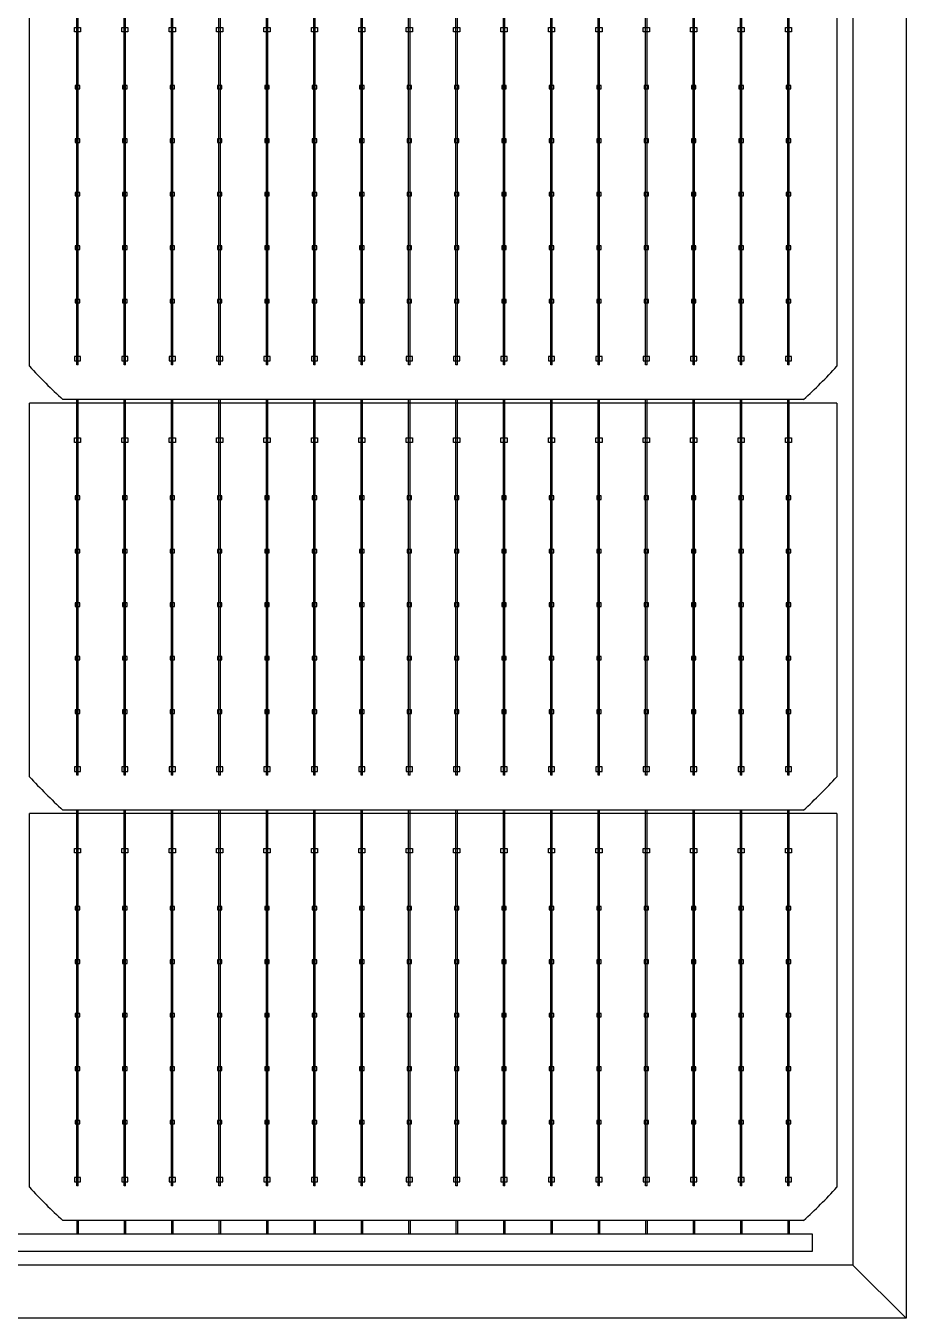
# Model space of a CAD drawing. Header units: millimetres. Extents: x 10297564 to 11610295, y -9287743 to -8409454.
# Drawn here: x 10403294 to 10406066, y -9107605 to -9103535 of the extents above; entities that cross this region are included whole.
import ezdxf

# ---------------------------------------------------------------- set-up
doc = ezdxf.new("R2010")
doc.units = ezdxf.units.MM
doc.header["$LTSCALE"] = 100

msp = doc.modelspace()

# ---------------------------------------------------------------- linework, layer by layer
for p, q in [((10403454.5, -9104602.3), (10403454.5, -9103419.4)), ((10403459, -9104602.3), (10403459, -9103419.4)), ((10403603.8, -9104602.3), (10403603.8, -9103419.4)), ((10403608.2, -9104602.3), (10403608.2, -9103419.4)), ((10403753, -9104602.3), (10403753, -9103419.4)), ((10403757.5, -9104602.3), (10403757.5, -9103419.4)), ((10403902.2, -9104602.3), (10403902.2, -9103419.4)), ((10403906.7, -9104602.3), (10403906.7, -9103419.4)), ((10404051.5, -9104602.3), (10404051.5, -9103419.4)), ((10404056, -9104602.3), (10404056, -9103419.4)), ((10404200.7, -9104602.3), (10404200.7, -9103419.4)), ((10404205.2, -9104602.3), (10404205.2, -9103419.4)), ((10404350, -9104602.3), (10404350, -9103419.4)), ((10404354.5, -9104602.3), (10404354.5, -9103419.4)), ((10404499.2, -9104602.3), (10404499.2, -9103419.4)), ((10404503.7, -9104602.3), (10404503.7, -9103419.4)), ((10404648.5, -9104602.3), (10404648.5, -9103419.4)), ((10404653, -9104602.3), (10404653, -9103419.4)), ((10404797.7, -9104602.3), (10404797.7, -9103419.4)), ((10404802.2, -9104602.3), (10404802.2, -9103419.4)), ((10404947, -9104602.3), (10404947, -9103419.4)), ((10404951.4, -9104602.3), (10404951.4, -9103419.4)), ((10405096.2, -9104602.3), (10405096.2, -9103419.4)), ((10405100.7, -9104602.3), (10405100.7, -9103419.4)), ((10405245.5, -9104602.3), (10405245.5, -9103419.4)), ((10405249.9, -9104602.3), (10405249.9, -9103419.4)), ((10405394.7, -9104602.3), (10405394.7, -9103419.4)), ((10405399.2, -9104602.3), (10405399.2, -9103419.4)), ((10405544, -9104602.3), (10405544, -9103419.4)), ((10405548.4, -9104602.3), (10405548.4, -9103419.4)), ((10405693.2, -9104602.3), (10405693.2, -9103419.4)), ((10405697.7, -9104602.3), (10405697.7, -9103419.4)), ((10405847.5, -9104723.3), (10403306.1, -9104723.3)), ((10403454.5, -9105894.9), (10403454.5, -9104712)), ((10403459, -9105894.9), (10403459, -9104712)), ((10403603.8, -9105894.9), (10403603.8, -9104712)), ((10403608.2, -9105894.9), (10403608.2, -9104712)), ((10403753, -9105894.9), (10403753, -9104712)), ((10403757.5, -9105894.9), (10403757.5, -9104712)), ((10403902.2, -9105894.9), (10403902.2, -9104712)), ((10403906.7, -9105894.9), (10403906.7, -9104712)), ((10404051.5, -9105894.9), (10404051.5, -9104712)), ((10404056, -9105894.9), (10404056, -9104712)), ((10404200.7, -9105894.9), (10404200.7, -9104712)), ((10404205.2, -9105894.9), (10404205.2, -9104712)), ((10404350, -9105894.9), (10404350, -9104712)), ((10404354.5, -9105894.9), (10404354.5, -9104712)), ((10404499.2, -9105894.9), (10404499.2, -9104712)), ((10404503.7, -9105894.9), (10404503.7, -9104712)), ((10404648.5, -9105894.9), (10404648.5, -9104712)), ((10404653, -9105894.9), (10404653, -9104712)), ((10404797.7, -9105894.9), (10404797.7, -9104712)), ((10404802.2, -9105894.9), (10404802.2, -9104712)), ((10404947, -9105894.9), (10404947, -9104712)), ((10404951.4, -9105894.9), (10404951.4, -9104712)), ((10405096.2, -9105894.9), (10405096.2, -9104712)), ((10405100.7, -9105894.9), (10405100.7, -9104712)), ((10405245.5, -9105894.9), (10405245.5, -9104712)), ((10405249.9, -9105894.9), (10405249.9, -9104712)), ((10405394.7, -9105894.9), (10405394.7, -9104712)), ((10405399.2, -9105894.9), (10405399.2, -9104712)), ((10405544, -9105894.9), (10405544, -9104712)), ((10405548.4, -9105894.9), (10405548.4, -9104712)), ((10405693.2, -9105894.9), (10405693.2, -9104712)), ((10405697.7, -9105894.9), (10405697.7, -9104712)), ((10405847.5, -9106015.9), (10403306.1, -9106015.9)), ((10403454.5, -9107187.6), (10403454.5, -9106004.7)), ((10403459, -9107187.6), (10403459, -9106004.7)), ((10403603.8, -9107187.6), (10403603.8, -9106004.7)), ((10403608.2, -9107187.6), (10403608.2, -9106004.7)), ((10403753, -9107187.6), (10403753, -9106004.7)), ((10403757.5, -9107187.6), (10403757.5, -9106004.7)), ((10403902.2, -9107187.6), (10403902.2, -9106004.7)), ((10403906.7, -9107187.6), (10403906.7, -9106004.7)), ((10404051.5, -9107187.6), (10404051.5, -9106004.7)), ((10404056, -9107187.6), (10404056, -9106004.7)), ((10404200.7, -9107187.6), (10404200.7, -9106004.7)), ((10404205.2, -9107187.6), (10404205.2, -9106004.7)), ((10404350, -9107187.6), (10404350, -9106004.7)), ((10404354.5, -9107187.6), (10404354.5, -9106004.7)), ((10404499.2, -9107187.6), (10404499.2, -9106004.7)), ((10404503.7, -9107187.6), (10404503.7, -9106004.7)), ((10404648.5, -9107187.6), (10404648.5, -9106004.7)), ((10404653, -9107187.6), (10404653, -9106004.7)), ((10404797.7, -9107187.6), (10404797.7, -9106004.7)), ((10404802.2, -9107187.6), (10404802.2, -9106004.7)), ((10404947, -9107187.6), (10404947, -9106004.7)), ((10404951.4, -9107187.6), (10404951.4, -9106004.7)), ((10405096.2, -9107187.6), (10405096.2, -9106004.7)), ((10405100.7, -9107187.6), (10405100.7, -9106004.7)), ((10405245.5, -9107187.6), (10405245.5, -9106004.7)), ((10405249.9, -9107187.6), (10405249.9, -9106004.7)), ((10405394.7, -9107187.6), (10405394.7, -9106004.7)), ((10405399.2, -9107187.6), (10405399.2, -9106004.7)), ((10405544, -9107187.6), (10405544, -9106004.7)), ((10405548.4, -9107187.6), (10405548.4, -9106004.7)), ((10405693.2, -9107187.6), (10405693.2, -9106004.7)), ((10405697.7, -9107187.6), (10405697.7, -9106004.7)), ((10403454.5, -9107297.4), (10403454.5, -9107339.3)), ((10403459, -9107297.4), (10403459, -9107339.3)), ((10403603.8, -9107297.4), (10403603.8, -9107339.3)), ((10403608.2, -9107297.4), (10403608.2, -9107339.3)), ((10403753, -9107297.4), (10403753, -9107339.3)), ((10403757.5, -9107297.4), (10403757.5, -9107339.3)), ((10403902.2, -9107297.4), (10403902.2, -9107339.3)), ((10403906.7, -9107297.4), (10403906.7, -9107339.3)), ((10404051.5, -9107297.4), (10404051.5, -9107339.3)), ((10404056, -9107297.4), (10404056, -9107339.3)), ((10404200.7, -9107297.4), (10404200.7, -9107339.3)), ((10404205.2, -9107297.4), (10404205.2, -9107339.3)), ((10404350, -9107297.4), (10404350, -9107339.3)), ((10404354.5, -9107297.4), (10404354.5, -9107339.3)), ((10404499.2, -9107297.4), (10404499.2, -9107339.3)), ((10404503.7, -9107297.4), (10404503.7, -9107339.3)), ((10404648.5, -9107297.4), (10404648.5, -9107339.3)), ((10404653, -9107297.4), (10404653, -9107339.3)), ((10404797.7, -9107297.4), (10404797.7, -9107339.3)), ((10404802.2, -9107297.4), (10404802.2, -9107339.3)), ((10404947, -9107297.4), (10404947, -9107339.3)), ((10404951.4, -9107297.4), (10404951.4, -9107339.3)), ((10405096.2, -9107297.4), (10405096.2, -9107339.3)), ((10405100.7, -9107297.4), (10405100.7, -9107339.3)), ((10405245.5, -9107297.4), (10405245.5, -9107339.3)), ((10405249.9, -9107297.4), (10405249.9, -9107339.3)), ((10405394.7, -9107297.4), (10405394.7, -9107339.3)), ((10405399.2, -9107297.4), (10405399.2, -9107339.3)), ((10405544, -9107297.4), (10405544, -9107339.3)), ((10405548.4, -9107297.4), (10405548.4, -9107339.3)), ((10405693.2, -9107297.4), (10405693.2, -9107339.3)), ((10405697.7, -9107297.4), (10405697.7, -9107339.3)), ((10405898.4, -9107437.3), (10406065.8, -9107604.7))]:
    msp.add_line(p, q)
for points in [[(10390262.3, -9073235.9), (10406065.8, -9073235.9), (10406065.8, -9107604.7), (10390262.3, -9107604.7)], [(10390429.7, -9073403.3), (10405898.4, -9073403.3), (10405898.4, -9107437.3), (10390429.7, -9107437.3)], [(10403447, -9103554.3), (10403447, -9103540.4), (10403466.5, -9103540.4), (10403466.5, -9103554.3)], [(10403596.2, -9103554.3), (10403596.2, -9103540.4), (10403615.8, -9103540.4), (10403615.8, -9103554.3)], [(10403745.5, -9103554.3), (10403745.5, -9103540.4), (10403765, -9103540.4), (10403765, -9103554.3)], [(10403894.7, -9103554.3), (10403894.7, -9103540.4), (10403914.2, -9103540.4), (10403914.2, -9103554.3)], [(10404044, -9103554.3), (10404044, -9103540.4), (10404063.5, -9103540.4), (10404063.5, -9103554.3)], [(10404193.2, -9103554.3), (10404193.2, -9103540.4), (10404212.7, -9103540.4), (10404212.7, -9103554.3)], [(10404342.5, -9103554.3), (10404342.5, -9103540.4), (10404362, -9103540.4), (10404362, -9103554.3)], [(10404491.7, -9103554.3), (10404491.7, -9103540.4), (10404511.2, -9103540.4), (10404511.2, -9103554.3)], [(10404641, -9103554.3), (10404641, -9103540.4), (10404660.5, -9103540.4), (10404660.5, -9103554.3)], [(10404790.2, -9103554.3), (10404790.2, -9103540.4), (10404809.7, -9103540.4), (10404809.7, -9103554.3)], [(10404939.5, -9103554.3), (10404939.5, -9103540.4), (10404959, -9103540.4), (10404959, -9103554.3)], [(10405088.7, -9103554.3), (10405088.7, -9103540.4), (10405108.2, -9103540.4), (10405108.2, -9103554.3)], [(10405237.9, -9103554.3), (10405237.9, -9103540.4), (10405257.5, -9103540.4), (10405257.5, -9103554.3)], [(10405387.2, -9103554.3), (10405387.2, -9103540.4), (10405406.7, -9103540.4), (10405406.7, -9103554.3)], [(10405536.4, -9103554.3), (10405536.4, -9103540.4), (10405556, -9103540.4), (10405556, -9103554.3)], [(10405685.7, -9103554.3), (10405685.7, -9103540.4), (10405705.2, -9103540.4), (10405705.2, -9103554.3)], [(10403463.7, -9103722.7), (10403449.8, -9103722.7), (10403449.8, -9103733.8), (10403463.7, -9103733.8)], [(10403613, -9103722.7), (10403599, -9103722.7), (10403599, -9103733.8), (10403613, -9103733.8)], [(10403762.2, -9103722.7), (10403748.3, -9103722.7), (10403748.3, -9103733.8), (10403762.2, -9103733.8)], [(10403911.5, -9103722.7), (10403897.5, -9103722.7), (10403897.5, -9103733.8), (10403911.5, -9103733.8)], [(10404060.7, -9103722.7), (10404046.8, -9103722.7), (10404046.8, -9103733.8), (10404060.7, -9103733.8)], [(10404210, -9103722.7), (10404196, -9103722.7), (10404196, -9103733.8), (10404210, -9103733.8)], [(10404359.2, -9103722.7), (10404345.2, -9103722.7), (10404345.2, -9103733.8), (10404359.2, -9103733.8)], [(10404508.4, -9103722.7), (10404494.5, -9103722.7), (10404494.5, -9103733.8), (10404508.4, -9103733.8)], [(10404657.7, -9103722.7), (10404643.7, -9103722.7), (10404643.7, -9103733.8), (10404657.7, -9103733.8)], [(10404806.9, -9103722.7), (10404793, -9103722.7), (10404793, -9103733.8), (10404806.9, -9103733.8)], [(10404956.2, -9103722.7), (10404942.2, -9103722.7), (10404942.2, -9103733.8), (10404956.2, -9103733.8)], [(10405105.4, -9103722.7), (10405091.5, -9103722.7), (10405091.5, -9103733.8), (10405105.4, -9103733.8)], [(10405254.7, -9103722.7), (10405240.7, -9103722.7), (10405240.7, -9103733.8), (10405254.7, -9103733.8)], [(10405403.9, -9103722.7), (10405390, -9103722.7), (10405390, -9103733.8), (10405403.9, -9103733.8)], [(10405553.2, -9103722.7), (10405539.2, -9103722.7), (10405539.2, -9103733.8), (10405553.2, -9103733.8)], [(10405702.4, -9103722.7), (10405688.5, -9103722.7), (10405688.5, -9103733.8), (10405702.4, -9103733.8)], [(10403463.7, -9103891.2), (10403449.8, -9103891.2), (10403449.8, -9103902.3), (10403463.7, -9103902.3)], [(10403613, -9103891.2), (10403599, -9103891.2), (10403599, -9103902.3), (10403613, -9103902.3)], [(10403762.2, -9103891.2), (10403748.3, -9103891.2), (10403748.3, -9103902.3), (10403762.2, -9103902.3)], [(10403911.5, -9103891.2), (10403897.5, -9103891.2), (10403897.5, -9103902.3), (10403911.5, -9103902.3)], [(10404060.7, -9103891.2), (10404046.8, -9103891.2), (10404046.8, -9103902.3), (10404060.7, -9103902.3)], [(10404210, -9103891.2), (10404196, -9103891.2), (10404196, -9103902.3), (10404210, -9103902.3)], [(10404359.2, -9103891.2), (10404345.2, -9103891.2), (10404345.2, -9103902.3), (10404359.2, -9103902.3)], [(10404508.4, -9103891.2), (10404494.5, -9103891.2), (10404494.5, -9103902.3), (10404508.4, -9103902.3)], [(10404657.7, -9103891.2), (10404643.7, -9103891.2), (10404643.7, -9103902.3), (10404657.7, -9103902.3)], [(10404806.9, -9103891.2), (10404793, -9103891.2), (10404793, -9103902.3), (10404806.9, -9103902.3)], [(10404956.2, -9103891.2), (10404942.2, -9103891.2), (10404942.2, -9103902.3), (10404956.2, -9103902.3)], [(10405105.4, -9103891.2), (10405091.5, -9103891.2), (10405091.5, -9103902.3), (10405105.4, -9103902.3)], [(10405254.7, -9103891.2), (10405240.7, -9103891.2), (10405240.7, -9103902.3), (10405254.7, -9103902.3)], [(10405403.9, -9103891.2), (10405390, -9103891.2), (10405390, -9103902.3), (10405403.9, -9103902.3)], [(10405553.2, -9103891.2), (10405539.2, -9103891.2), (10405539.2, -9103902.3), (10405553.2, -9103902.3)], [(10405702.4, -9103891.2), (10405688.5, -9103891.2), (10405688.5, -9103902.3), (10405702.4, -9103902.3)], [(10403463.7, -9104059.7), (10403449.8, -9104059.7), (10403449.8, -9104070.8), (10403463.7, -9104070.8)], [(10403613, -9104059.7), (10403599, -9104059.7), (10403599, -9104070.8), (10403613, -9104070.8)], [(10403762.2, -9104059.7), (10403748.3, -9104059.7), (10403748.3, -9104070.8), (10403762.2, -9104070.8)], [(10403911.5, -9104059.7), (10403897.5, -9104059.7), (10403897.5, -9104070.8), (10403911.5, -9104070.8)], [(10404060.7, -9104059.7), (10404046.8, -9104059.7), (10404046.8, -9104070.8), (10404060.7, -9104070.8)], [(10404210, -9104059.7), (10404196, -9104059.7), (10404196, -9104070.8), (10404210, -9104070.8)], [(10404359.2, -9104059.7), (10404345.2, -9104059.7), (10404345.2, -9104070.8), (10404359.2, -9104070.8)], [(10404508.4, -9104059.7), (10404494.5, -9104059.7), (10404494.5, -9104070.8), (10404508.4, -9104070.8)], [(10404657.7, -9104059.7), (10404643.7, -9104059.7), (10404643.7, -9104070.8), (10404657.7, -9104070.8)], [(10404806.9, -9104059.7), (10404793, -9104059.7), (10404793, -9104070.8), (10404806.9, -9104070.8)], [(10404956.2, -9104059.7), (10404942.2, -9104059.7), (10404942.2, -9104070.8), (10404956.2, -9104070.8)], [(10405105.4, -9104059.7), (10405091.5, -9104059.7), (10405091.5, -9104070.8), (10405105.4, -9104070.8)], [(10405254.7, -9104059.7), (10405240.7, -9104059.7), (10405240.7, -9104070.8), (10405254.7, -9104070.8)], [(10405403.9, -9104059.7), (10405390, -9104059.7), (10405390, -9104070.8), (10405403.9, -9104070.8)], [(10405553.2, -9104059.7), (10405539.2, -9104059.7), (10405539.2, -9104070.8), (10405553.2, -9104070.8)], [(10405702.4, -9104059.7), (10405688.5, -9104059.7), (10405688.5, -9104070.8), (10405702.4, -9104070.8)], [(10403463.7, -9104228.2), (10403449.8, -9104228.2), (10403449.8, -9104239.3), (10403463.7, -9104239.3)], [(10403613, -9104228.2), (10403599, -9104228.2), (10403599, -9104239.3), (10403613, -9104239.3)], [(10403762.2, -9104228.2), (10403748.3, -9104228.2), (10403748.3, -9104239.3), (10403762.2, -9104239.3)], [(10403911.5, -9104228.2), (10403897.5, -9104228.2), (10403897.5, -9104239.3), (10403911.5, -9104239.3)], [(10404060.7, -9104228.2), (10404046.8, -9104228.2), (10404046.8, -9104239.3), (10404060.7, -9104239.3)], [(10404210, -9104228.2), (10404196, -9104228.2), (10404196, -9104239.3), (10404210, -9104239.3)], [(10404359.2, -9104228.2), (10404345.2, -9104228.2), (10404345.2, -9104239.3), (10404359.2, -9104239.3)], [(10404508.4, -9104228.2), (10404494.5, -9104228.2), (10404494.5, -9104239.3), (10404508.4, -9104239.3)], [(10404657.7, -9104228.2), (10404643.7, -9104228.2), (10404643.7, -9104239.3), (10404657.7, -9104239.3)], [(10404806.9, -9104228.2), (10404793, -9104228.2), (10404793, -9104239.3), (10404806.9, -9104239.3)], [(10404956.2, -9104228.2), (10404942.2, -9104228.2), (10404942.2, -9104239.3), (10404956.2, -9104239.3)], [(10405105.4, -9104228.2), (10405091.5, -9104228.2), (10405091.5, -9104239.3), (10405105.4, -9104239.3)], [(10405254.7, -9104228.2), (10405240.7, -9104228.2), (10405240.7, -9104239.3), (10405254.7, -9104239.3)], [(10405403.9, -9104228.2), (10405390, -9104228.2), (10405390, -9104239.3), (10405403.9, -9104239.3)], [(10405553.2, -9104228.2), (10405539.2, -9104228.2), (10405539.2, -9104239.3), (10405553.2, -9104239.3)], [(10405702.4, -9104228.2), (10405688.5, -9104228.2), (10405688.5, -9104239.3), (10405702.4, -9104239.3)], [(10403463.7, -9104396.7), (10403449.8, -9104396.7), (10403449.8, -9104407.8), (10403463.7, -9104407.8)], [(10403613, -9104396.7), (10403599, -9104396.7), (10403599, -9104407.8), (10403613, -9104407.8)], [(10403762.2, -9104396.7), (10403748.3, -9104396.7), (10403748.3, -9104407.8), (10403762.2, -9104407.8)], [(10403911.5, -9104396.7), (10403897.5, -9104396.7), (10403897.5, -9104407.8), (10403911.5, -9104407.8)], [(10404060.7, -9104396.7), (10404046.8, -9104396.7), (10404046.8, -9104407.8), (10404060.7, -9104407.8)], [(10404210, -9104396.7), (10404196, -9104396.7), (10404196, -9104407.8), (10404210, -9104407.8)], [(10404359.2, -9104396.7), (10404345.2, -9104396.7), (10404345.2, -9104407.8), (10404359.2, -9104407.8)], [(10404508.4, -9104396.7), (10404494.5, -9104396.7), (10404494.5, -9104407.8), (10404508.4, -9104407.8)], [(10404657.7, -9104396.7), (10404643.7, -9104396.7), (10404643.7, -9104407.8), (10404657.7, -9104407.8)], [(10404806.9, -9104396.7), (10404793, -9104396.7), (10404793, -9104407.8), (10404806.9, -9104407.8)], [(10404956.2, -9104396.7), (10404942.2, -9104396.7), (10404942.2, -9104407.8), (10404956.2, -9104407.8)], [(10405105.4, -9104396.7), (10405091.5, -9104396.7), (10405091.5, -9104407.8), (10405105.4, -9104407.8)], [(10405254.7, -9104396.7), (10405240.7, -9104396.7), (10405240.7, -9104407.8), (10405254.7, -9104407.8)], [(10405403.9, -9104396.7), (10405390, -9104396.7), (10405390, -9104407.8), (10405403.9, -9104407.8)], [(10405553.2, -9104396.7), (10405539.2, -9104396.7), (10405539.2, -9104407.8), (10405553.2, -9104407.8)], [(10405702.4, -9104396.7), (10405688.5, -9104396.7), (10405688.5, -9104407.8), (10405702.4, -9104407.8)], [(10403447, -9104576.2), (10403447, -9104590.1), (10403466.5, -9104590.1), (10403466.5, -9104576.2)], [(10403596.2, -9104576.2), (10403596.2, -9104590.1), (10403615.8, -9104590.1), (10403615.8, -9104576.2)], [(10403745.5, -9104576.2), (10403745.5, -9104590.1), (10403765, -9104590.1), (10403765, -9104576.2)], [(10403894.7, -9104576.2), (10403894.7, -9104590.1), (10403914.2, -9104590.1), (10403914.2, -9104576.2)], [(10404044, -9104576.2), (10404044, -9104590.1), (10404063.5, -9104590.1), (10404063.5, -9104576.2)], [(10404193.2, -9104576.2), (10404193.2, -9104590.1), (10404212.7, -9104590.1), (10404212.7, -9104576.2)], [(10404342.5, -9104576.2), (10404342.5, -9104590.1), (10404362, -9104590.1), (10404362, -9104576.2)], [(10404491.7, -9104576.2), (10404491.7, -9104590.1), (10404511.2, -9104590.1), (10404511.2, -9104576.2)], [(10404641, -9104576.2), (10404641, -9104590.1), (10404660.5, -9104590.1), (10404660.5, -9104576.2)], [(10404790.2, -9104576.2), (10404790.2, -9104590.1), (10404809.7, -9104590.1), (10404809.7, -9104576.2)], [(10404939.5, -9104576.2), (10404939.5, -9104590.1), (10404959, -9104590.1), (10404959, -9104576.2)], [(10405088.7, -9104576.2), (10405088.7, -9104590.1), (10405108.2, -9104590.1), (10405108.2, -9104576.2)], [(10405237.9, -9104576.2), (10405237.9, -9104590.1), (10405257.5, -9104590.1), (10405257.5, -9104576.2)], [(10405387.2, -9104576.2), (10405387.2, -9104590.1), (10405406.7, -9104590.1), (10405406.7, -9104576.2)], [(10405536.4, -9104576.2), (10405536.4, -9104590.1), (10405556, -9104590.1), (10405556, -9104576.2)], [(10405685.7, -9104576.2), (10405685.7, -9104590.1), (10405705.2, -9104590.1), (10405705.2, -9104576.2)], [(10403447, -9104847), (10403447, -9104833), (10403466.5, -9104833), (10403466.5, -9104847)], [(10403596.2, -9104847), (10403596.2, -9104833), (10403615.8, -9104833), (10403615.8, -9104847)], [(10403745.5, -9104847), (10403745.5, -9104833), (10403765, -9104833), (10403765, -9104847)], [(10403894.7, -9104847), (10403894.7, -9104833), (10403914.2, -9104833), (10403914.2, -9104847)], [(10404044, -9104847), (10404044, -9104833), (10404063.5, -9104833), (10404063.5, -9104847)], [(10404193.2, -9104847), (10404193.2, -9104833), (10404212.7, -9104833), (10404212.7, -9104847)], [(10404342.5, -9104847), (10404342.5, -9104833), (10404362, -9104833), (10404362, -9104847)], [(10404491.7, -9104847), (10404491.7, -9104833), (10404511.2, -9104833), (10404511.2, -9104847)], [(10404641, -9104847), (10404641, -9104833), (10404660.5, -9104833), (10404660.5, -9104847)], [(10404790.2, -9104847), (10404790.2, -9104833), (10404809.7, -9104833), (10404809.7, -9104847)], [(10404939.5, -9104847), (10404939.5, -9104833), (10404959, -9104833), (10404959, -9104847)], [(10405088.7, -9104847), (10405088.7, -9104833), (10405108.2, -9104833), (10405108.2, -9104847)], [(10405237.9, -9104847), (10405237.9, -9104833), (10405257.5, -9104833), (10405257.5, -9104847)], [(10405387.2, -9104847), (10405387.2, -9104833), (10405406.7, -9104833), (10405406.7, -9104847)], [(10405536.4, -9104847), (10405536.4, -9104833), (10405556, -9104833), (10405556, -9104847)], [(10405685.7, -9104847), (10405685.7, -9104833), (10405705.2, -9104833), (10405705.2, -9104847)], [(10403463.7, -9105015.4), (10403449.8, -9105015.4), (10403449.8, -9105026.5), (10403463.7, -9105026.5)], [(10403613, -9105015.4), (10403599, -9105015.4), (10403599, -9105026.5), (10403613, -9105026.5)], [(10403762.2, -9105015.4), (10403748.3, -9105015.4), (10403748.3, -9105026.5), (10403762.2, -9105026.5)], [(10403911.5, -9105015.4), (10403897.5, -9105015.4), (10403897.5, -9105026.5), (10403911.5, -9105026.5)], [(10404060.7, -9105015.4), (10404046.8, -9105015.4), (10404046.8, -9105026.5), (10404060.7, -9105026.5)], [(10404210, -9105015.4), (10404196, -9105015.4), (10404196, -9105026.5), (10404210, -9105026.5)], [(10404359.2, -9105015.4), (10404345.2, -9105015.4), (10404345.2, -9105026.5), (10404359.2, -9105026.5)], [(10404508.4, -9105015.4), (10404494.5, -9105015.4), (10404494.5, -9105026.5), (10404508.4, -9105026.5)], [(10404657.7, -9105015.4), (10404643.7, -9105015.4), (10404643.7, -9105026.5), (10404657.7, -9105026.5)], [(10404806.9, -9105015.4), (10404793, -9105015.4), (10404793, -9105026.5), (10404806.9, -9105026.5)], [(10404956.2, -9105015.4), (10404942.2, -9105015.4), (10404942.2, -9105026.5), (10404956.2, -9105026.5)], [(10405105.4, -9105015.4), (10405091.5, -9105015.4), (10405091.5, -9105026.5), (10405105.4, -9105026.5)], [(10405254.7, -9105015.4), (10405240.7, -9105015.4), (10405240.7, -9105026.5), (10405254.7, -9105026.5)], [(10405403.9, -9105015.4), (10405390, -9105015.4), (10405390, -9105026.5), (10405403.9, -9105026.5)], [(10405553.2, -9105015.4), (10405539.2, -9105015.4), (10405539.2, -9105026.5), (10405553.2, -9105026.5)], [(10405702.4, -9105015.4), (10405688.5, -9105015.4), (10405688.5, -9105026.5), (10405702.4, -9105026.5)], [(10403463.7, -9105183.9), (10403449.8, -9105183.9), (10403449.8, -9105195), (10403463.7, -9105195)], [(10403613, -9105183.9), (10403599, -9105183.9), (10403599, -9105195), (10403613, -9105195)], [(10403762.2, -9105183.9), (10403748.3, -9105183.9), (10403748.3, -9105195), (10403762.2, -9105195)], [(10403911.5, -9105183.9), (10403897.5, -9105183.9), (10403897.5, -9105195), (10403911.5, -9105195)], [(10404060.7, -9105183.9), (10404046.8, -9105183.9), (10404046.8, -9105195), (10404060.7, -9105195)], [(10404210, -9105183.9), (10404196, -9105183.9), (10404196, -9105195), (10404210, -9105195)], [(10404359.2, -9105183.9), (10404345.2, -9105183.9), (10404345.2, -9105195), (10404359.2, -9105195)], [(10404508.4, -9105183.9), (10404494.5, -9105183.9), (10404494.5, -9105195), (10404508.4, -9105195)], [(10404657.7, -9105183.9), (10404643.7, -9105183.9), (10404643.7, -9105195), (10404657.7, -9105195)], [(10404806.9, -9105183.9), (10404793, -9105183.9), (10404793, -9105195), (10404806.9, -9105195)], [(10404956.2, -9105183.9), (10404942.2, -9105183.9), (10404942.2, -9105195), (10404956.2, -9105195)], [(10405105.4, -9105183.9), (10405091.5, -9105183.9), (10405091.5, -9105195), (10405105.4, -9105195)], [(10405254.7, -9105183.9), (10405240.7, -9105183.9), (10405240.7, -9105195), (10405254.7, -9105195)], [(10405403.9, -9105183.9), (10405390, -9105183.9), (10405390, -9105195), (10405403.9, -9105195)], [(10405553.2, -9105183.9), (10405539.2, -9105183.9), (10405539.2, -9105195), (10405553.2, -9105195)], [(10405702.4, -9105183.9), (10405688.5, -9105183.9), (10405688.5, -9105195), (10405702.4, -9105195)], [(10403463.7, -9105352.3), (10403449.8, -9105352.3), (10403449.8, -9105363.5), (10403463.7, -9105363.5)], [(10403613, -9105352.3), (10403599, -9105352.3), (10403599, -9105363.5), (10403613, -9105363.5)], [(10403762.2, -9105352.3), (10403748.3, -9105352.3), (10403748.3, -9105363.5), (10403762.2, -9105363.5)], [(10403911.5, -9105352.3), (10403897.5, -9105352.3), (10403897.5, -9105363.5), (10403911.5, -9105363.5)], [(10404060.7, -9105352.3), (10404046.8, -9105352.3), (10404046.8, -9105363.5), (10404060.7, -9105363.5)], [(10404210, -9105352.3), (10404196, -9105352.3), (10404196, -9105363.5), (10404210, -9105363.5)], [(10404359.2, -9105352.3), (10404345.2, -9105352.3), (10404345.2, -9105363.5), (10404359.2, -9105363.5)], [(10404508.4, -9105352.3), (10404494.5, -9105352.3), (10404494.5, -9105363.5), (10404508.4, -9105363.5)], [(10404657.7, -9105352.3), (10404643.7, -9105352.3), (10404643.7, -9105363.5), (10404657.7, -9105363.5)], [(10404806.9, -9105352.3), (10404793, -9105352.3), (10404793, -9105363.5), (10404806.9, -9105363.5)], [(10404956.2, -9105352.3), (10404942.2, -9105352.3), (10404942.2, -9105363.5), (10404956.2, -9105363.5)], [(10405105.4, -9105352.3), (10405091.5, -9105352.3), (10405091.5, -9105363.5), (10405105.4, -9105363.5)], [(10405254.7, -9105352.3), (10405240.7, -9105352.3), (10405240.7, -9105363.5), (10405254.7, -9105363.5)], [(10405403.9, -9105352.3), (10405390, -9105352.3), (10405390, -9105363.5), (10405403.9, -9105363.5)], [(10405553.2, -9105352.3), (10405539.2, -9105352.3), (10405539.2, -9105363.5), (10405553.2, -9105363.5)], [(10405702.4, -9105352.3), (10405688.5, -9105352.3), (10405688.5, -9105363.5), (10405702.4, -9105363.5)], [(10403463.7, -9105520.8), (10403449.8, -9105520.8), (10403449.8, -9105532), (10403463.7, -9105532)], [(10403613, -9105520.8), (10403599, -9105520.8), (10403599, -9105532), (10403613, -9105532)], [(10403762.2, -9105520.8), (10403748.3, -9105520.8), (10403748.3, -9105532), (10403762.2, -9105532)], [(10403911.5, -9105520.8), (10403897.5, -9105520.8), (10403897.5, -9105532), (10403911.5, -9105532)], [(10404060.7, -9105520.8), (10404046.8, -9105520.8), (10404046.8, -9105532), (10404060.7, -9105532)], [(10404210, -9105520.8), (10404196, -9105520.8), (10404196, -9105532), (10404210, -9105532)], [(10404359.2, -9105520.8), (10404345.2, -9105520.8), (10404345.2, -9105532), (10404359.2, -9105532)], [(10404508.4, -9105520.8), (10404494.5, -9105520.8), (10404494.5, -9105532), (10404508.4, -9105532)], [(10404657.7, -9105520.8), (10404643.7, -9105520.8), (10404643.7, -9105532), (10404657.7, -9105532)], [(10404806.9, -9105520.8), (10404793, -9105520.8), (10404793, -9105532), (10404806.9, -9105532)], [(10404956.2, -9105520.8), (10404942.2, -9105520.8), (10404942.2, -9105532), (10404956.2, -9105532)], [(10405105.4, -9105520.8), (10405091.5, -9105520.8), (10405091.5, -9105532), (10405105.4, -9105532)], [(10405254.7, -9105520.8), (10405240.7, -9105520.8), (10405240.7, -9105532), (10405254.7, -9105532)], [(10405403.9, -9105520.8), (10405390, -9105520.8), (10405390, -9105532), (10405403.9, -9105532)], [(10405553.2, -9105520.8), (10405539.2, -9105520.8), (10405539.2, -9105532), (10405553.2, -9105532)], [(10405702.4, -9105520.8), (10405688.5, -9105520.8), (10405688.5, -9105532), (10405702.4, -9105532)], [(10403463.7, -9105689.3), (10403449.8, -9105689.3), (10403449.8, -9105700.5), (10403463.7, -9105700.5)], [(10403613, -9105689.3), (10403599, -9105689.3), (10403599, -9105700.5), (10403613, -9105700.5)], [(10403762.2, -9105689.3), (10403748.3, -9105689.3), (10403748.3, -9105700.5), (10403762.2, -9105700.5)], [(10403911.5, -9105689.3), (10403897.5, -9105689.3), (10403897.5, -9105700.5), (10403911.5, -9105700.5)], [(10404060.7, -9105689.3), (10404046.8, -9105689.3), (10404046.8, -9105700.5), (10404060.7, -9105700.5)], [(10404210, -9105689.3), (10404196, -9105689.3), (10404196, -9105700.5), (10404210, -9105700.5)], [(10404359.2, -9105689.3), (10404345.2, -9105689.3), (10404345.2, -9105700.5), (10404359.2, -9105700.5)], [(10404508.4, -9105689.3), (10404494.5, -9105689.3), (10404494.5, -9105700.5), (10404508.4, -9105700.5)], [(10404657.7, -9105689.3), (10404643.7, -9105689.3), (10404643.7, -9105700.5), (10404657.7, -9105700.5)], [(10404806.9, -9105689.3), (10404793, -9105689.3), (10404793, -9105700.5), (10404806.9, -9105700.5)], [(10404956.2, -9105689.3), (10404942.2, -9105689.3), (10404942.2, -9105700.5), (10404956.2, -9105700.5)], [(10405105.4, -9105689.3), (10405091.5, -9105689.3), (10405091.5, -9105700.5), (10405105.4, -9105700.5)], [(10405254.7, -9105689.3), (10405240.7, -9105689.3), (10405240.7, -9105700.5), (10405254.7, -9105700.5)], [(10405403.9, -9105689.3), (10405390, -9105689.3), (10405390, -9105700.5), (10405403.9, -9105700.5)], [(10405553.2, -9105689.3), (10405539.2, -9105689.3), (10405539.2, -9105700.5), (10405553.2, -9105700.5)], [(10405702.4, -9105689.3), (10405688.5, -9105689.3), (10405688.5, -9105700.5), (10405702.4, -9105700.5)], [(10403447, -9105868.9), (10403447, -9105882.8), (10403466.5, -9105882.8), (10403466.5, -9105868.9)], [(10403596.2, -9105868.9), (10403596.2, -9105882.8), (10403615.8, -9105882.8), (10403615.8, -9105868.9)], [(10403745.5, -9105868.9), (10403745.5, -9105882.8), (10403765, -9105882.8), (10403765, -9105868.9)], [(10403894.7, -9105868.9), (10403894.7, -9105882.8), (10403914.2, -9105882.8), (10403914.2, -9105868.9)], [(10404044, -9105868.9), (10404044, -9105882.8), (10404063.5, -9105882.8), (10404063.5, -9105868.9)], [(10404193.2, -9105868.9), (10404193.2, -9105882.8), (10404212.7, -9105882.8), (10404212.7, -9105868.9)], [(10404342.5, -9105868.9), (10404342.5, -9105882.8), (10404362, -9105882.8), (10404362, -9105868.9)], [(10404491.7, -9105868.9), (10404491.7, -9105882.8), (10404511.2, -9105882.8), (10404511.2, -9105868.9)], [(10404641, -9105868.9), (10404641, -9105882.8), (10404660.5, -9105882.8), (10404660.5, -9105868.9)], [(10404790.2, -9105868.9), (10404790.2, -9105882.8), (10404809.7, -9105882.8), (10404809.7, -9105868.9)], [(10404939.5, -9105868.9), (10404939.5, -9105882.8), (10404959, -9105882.8), (10404959, -9105868.9)], [(10405088.7, -9105868.9), (10405088.7, -9105882.8), (10405108.2, -9105882.8), (10405108.2, -9105868.9)], [(10405237.9, -9105868.9), (10405237.9, -9105882.8), (10405257.5, -9105882.8), (10405257.5, -9105868.9)], [(10405387.2, -9105868.9), (10405387.2, -9105882.8), (10405406.7, -9105882.8), (10405406.7, -9105868.9)], [(10405536.4, -9105868.9), (10405536.4, -9105882.8), (10405556, -9105882.8), (10405556, -9105868.9)], [(10405685.7, -9105868.9), (10405685.7, -9105882.8), (10405705.2, -9105882.8), (10405705.2, -9105868.9)], [(10403447, -9106139.7), (10403447, -9106125.7), (10403466.5, -9106125.7), (10403466.5, -9106139.7)], [(10403596.2, -9106139.7), (10403596.2, -9106125.7), (10403615.8, -9106125.7), (10403615.8, -9106139.7)], [(10403745.5, -9106139.7), (10403745.5, -9106125.7), (10403765, -9106125.7), (10403765, -9106139.7)], [(10403894.7, -9106139.7), (10403894.7, -9106125.7), (10403914.2, -9106125.7), (10403914.2, -9106139.7)], [(10404044, -9106139.7), (10404044, -9106125.7), (10404063.5, -9106125.7), (10404063.5, -9106139.7)], [(10404193.2, -9106139.7), (10404193.2, -9106125.7), (10404212.7, -9106125.7), (10404212.7, -9106139.7)], [(10404342.5, -9106139.7), (10404342.5, -9106125.7), (10404362, -9106125.7), (10404362, -9106139.7)], [(10404491.7, -9106139.7), (10404491.7, -9106125.7), (10404511.2, -9106125.7), (10404511.2, -9106139.7)], [(10404641, -9106139.7), (10404641, -9106125.7), (10404660.5, -9106125.7), (10404660.5, -9106139.7)], [(10404790.2, -9106139.7), (10404790.2, -9106125.7), (10404809.7, -9106125.7), (10404809.7, -9106139.7)], [(10404939.5, -9106139.7), (10404939.5, -9106125.7), (10404959, -9106125.7), (10404959, -9106139.7)], [(10405088.7, -9106139.7), (10405088.7, -9106125.7), (10405108.2, -9106125.7), (10405108.2, -9106139.7)], [(10405237.9, -9106139.7), (10405237.9, -9106125.7), (10405257.5, -9106125.7), (10405257.5, -9106139.7)], [(10405387.2, -9106139.7), (10405387.2, -9106125.7), (10405406.7, -9106125.7), (10405406.7, -9106139.7)], [(10405536.4, -9106139.7), (10405536.4, -9106125.7), (10405556, -9106125.7), (10405556, -9106139.7)], [(10405685.7, -9106139.7), (10405685.7, -9106125.7), (10405705.2, -9106125.7), (10405705.2, -9106139.7)], [(10403463.7, -9106308), (10403449.8, -9106308), (10403449.8, -9106319.2), (10403463.7, -9106319.2)], [(10403613, -9106308), (10403599, -9106308), (10403599, -9106319.2), (10403613, -9106319.2)], [(10403762.2, -9106308), (10403748.3, -9106308), (10403748.3, -9106319.2), (10403762.2, -9106319.2)], [(10403911.5, -9106308), (10403897.5, -9106308), (10403897.5, -9106319.2), (10403911.5, -9106319.2)], [(10404060.7, -9106308), (10404046.8, -9106308), (10404046.8, -9106319.2), (10404060.7, -9106319.2)], [(10404210, -9106308), (10404196, -9106308), (10404196, -9106319.2), (10404210, -9106319.2)], [(10404359.2, -9106308), (10404345.2, -9106308), (10404345.2, -9106319.2), (10404359.2, -9106319.2)], [(10404508.4, -9106308), (10404494.5, -9106308), (10404494.5, -9106319.2), (10404508.4, -9106319.2)], [(10404657.7, -9106308), (10404643.7, -9106308), (10404643.7, -9106319.2), (10404657.7, -9106319.2)], [(10404806.9, -9106308), (10404793, -9106308), (10404793, -9106319.2), (10404806.9, -9106319.2)], [(10404956.2, -9106308), (10404942.2, -9106308), (10404942.2, -9106319.2), (10404956.2, -9106319.2)], [(10405105.4, -9106308), (10405091.5, -9106308), (10405091.5, -9106319.2), (10405105.4, -9106319.2)], [(10405254.7, -9106308), (10405240.7, -9106308), (10405240.7, -9106319.2), (10405254.7, -9106319.2)], [(10405403.9, -9106308), (10405390, -9106308), (10405390, -9106319.2), (10405403.9, -9106319.2)], [(10405553.2, -9106308), (10405539.2, -9106308), (10405539.2, -9106319.2), (10405553.2, -9106319.2)], [(10405702.4, -9106308), (10405688.5, -9106308), (10405688.5, -9106319.2), (10405702.4, -9106319.2)], [(10403463.7, -9106476.5), (10403449.8, -9106476.5), (10403449.8, -9106487.7), (10403463.7, -9106487.7)], [(10403613, -9106476.5), (10403599, -9106476.5), (10403599, -9106487.7), (10403613, -9106487.7)], [(10403762.2, -9106476.5), (10403748.3, -9106476.5), (10403748.3, -9106487.7), (10403762.2, -9106487.7)], [(10403911.5, -9106476.5), (10403897.5, -9106476.5), (10403897.5, -9106487.7), (10403911.5, -9106487.7)], [(10404060.7, -9106476.5), (10404046.8, -9106476.5), (10404046.8, -9106487.7), (10404060.7, -9106487.7)], [(10404210, -9106476.5), (10404196, -9106476.5), (10404196, -9106487.7), (10404210, -9106487.7)], [(10404359.2, -9106476.5), (10404345.2, -9106476.5), (10404345.2, -9106487.7), (10404359.2, -9106487.7)], [(10404508.4, -9106476.5), (10404494.5, -9106476.5), (10404494.5, -9106487.7), (10404508.4, -9106487.7)], [(10404657.7, -9106476.5), (10404643.7, -9106476.5), (10404643.7, -9106487.7), (10404657.7, -9106487.7)], [(10404806.9, -9106476.5), (10404793, -9106476.5), (10404793, -9106487.7), (10404806.9, -9106487.7)], [(10404956.2, -9106476.5), (10404942.2, -9106476.5), (10404942.2, -9106487.7), (10404956.2, -9106487.7)], [(10405105.4, -9106476.5), (10405091.5, -9106476.5), (10405091.5, -9106487.7), (10405105.4, -9106487.7)], [(10405254.7, -9106476.5), (10405240.7, -9106476.5), (10405240.7, -9106487.7), (10405254.7, -9106487.7)], [(10405403.9, -9106476.5), (10405390, -9106476.5), (10405390, -9106487.7), (10405403.9, -9106487.7)], [(10405553.2, -9106476.5), (10405539.2, -9106476.5), (10405539.2, -9106487.7), (10405553.2, -9106487.7)], [(10405702.4, -9106476.5), (10405688.5, -9106476.5), (10405688.5, -9106487.7), (10405702.4, -9106487.7)], [(10403463.7, -9106645), (10403449.8, -9106645), (10403449.8, -9106656.2), (10403463.7, -9106656.2)], [(10403613, -9106645), (10403599, -9106645), (10403599, -9106656.2), (10403613, -9106656.2)], [(10403762.2, -9106645), (10403748.3, -9106645), (10403748.3, -9106656.2), (10403762.2, -9106656.2)], [(10403911.5, -9106645), (10403897.5, -9106645), (10403897.5, -9106656.2), (10403911.5, -9106656.2)], [(10404060.7, -9106645), (10404046.8, -9106645), (10404046.8, -9106656.2), (10404060.7, -9106656.2)], [(10404210, -9106645), (10404196, -9106645), (10404196, -9106656.2), (10404210, -9106656.2)], [(10404359.2, -9106645), (10404345.2, -9106645), (10404345.2, -9106656.2), (10404359.2, -9106656.2)], [(10404508.4, -9106645), (10404494.5, -9106645), (10404494.5, -9106656.2), (10404508.4, -9106656.2)], [(10404657.7, -9106645), (10404643.7, -9106645), (10404643.7, -9106656.2), (10404657.7, -9106656.2)], [(10404806.9, -9106645), (10404793, -9106645), (10404793, -9106656.2), (10404806.9, -9106656.2)], [(10404956.2, -9106645), (10404942.2, -9106645), (10404942.2, -9106656.2), (10404956.2, -9106656.2)], [(10405105.4, -9106645), (10405091.5, -9106645), (10405091.5, -9106656.2), (10405105.4, -9106656.2)], [(10405254.7, -9106645), (10405240.7, -9106645), (10405240.7, -9106656.2), (10405254.7, -9106656.2)], [(10405403.9, -9106645), (10405390, -9106645), (10405390, -9106656.2), (10405403.9, -9106656.2)], [(10405553.2, -9106645), (10405539.2, -9106645), (10405539.2, -9106656.2), (10405553.2, -9106656.2)], [(10405702.4, -9106645), (10405688.5, -9106645), (10405688.5, -9106656.2), (10405702.4, -9106656.2)], [(10403463.7, -9106813.5), (10403449.8, -9106813.5), (10403449.8, -9106824.7), (10403463.7, -9106824.7)], [(10403613, -9106813.5), (10403599, -9106813.5), (10403599, -9106824.7), (10403613, -9106824.7)], [(10403762.2, -9106813.5), (10403748.3, -9106813.5), (10403748.3, -9106824.7), (10403762.2, -9106824.7)], [(10403911.5, -9106813.5), (10403897.5, -9106813.5), (10403897.5, -9106824.7), (10403911.5, -9106824.7)], [(10404060.7, -9106813.5), (10404046.8, -9106813.5), (10404046.8, -9106824.7), (10404060.7, -9106824.7)], [(10404210, -9106813.5), (10404196, -9106813.5), (10404196, -9106824.7), (10404210, -9106824.7)], [(10404359.2, -9106813.5), (10404345.2, -9106813.5), (10404345.2, -9106824.7), (10404359.2, -9106824.7)], [(10404508.4, -9106813.5), (10404494.5, -9106813.5), (10404494.5, -9106824.7), (10404508.4, -9106824.7)], [(10404657.7, -9106813.5), (10404643.7, -9106813.5), (10404643.7, -9106824.7), (10404657.7, -9106824.7)], [(10404806.9, -9106813.5), (10404793, -9106813.5), (10404793, -9106824.7), (10404806.9, -9106824.7)], [(10404956.2, -9106813.5), (10404942.2, -9106813.5), (10404942.2, -9106824.7), (10404956.2, -9106824.7)], [(10405105.4, -9106813.5), (10405091.5, -9106813.5), (10405091.5, -9106824.7), (10405105.4, -9106824.7)], [(10405254.7, -9106813.5), (10405240.7, -9106813.5), (10405240.7, -9106824.7), (10405254.7, -9106824.7)], [(10405403.9, -9106813.5), (10405390, -9106813.5), (10405390, -9106824.7), (10405403.9, -9106824.7)], [(10405553.2, -9106813.5), (10405539.2, -9106813.5), (10405539.2, -9106824.7), (10405553.2, -9106824.7)], [(10405702.4, -9106813.5), (10405688.5, -9106813.5), (10405688.5, -9106824.7), (10405702.4, -9106824.7)], [(10403463.7, -9106982), (10403449.8, -9106982), (10403449.8, -9106993.2), (10403463.7, -9106993.2)], [(10403613, -9106982), (10403599, -9106982), (10403599, -9106993.2), (10403613, -9106993.2)], [(10403762.2, -9106982), (10403748.3, -9106982), (10403748.3, -9106993.2), (10403762.2, -9106993.2)], [(10403911.5, -9106982), (10403897.5, -9106982), (10403897.5, -9106993.2), (10403911.5, -9106993.2)], [(10404060.7, -9106982), (10404046.8, -9106982), (10404046.8, -9106993.2), (10404060.7, -9106993.2)], [(10404210, -9106982), (10404196, -9106982), (10404196, -9106993.2), (10404210, -9106993.2)], [(10404359.2, -9106982), (10404345.2, -9106982), (10404345.2, -9106993.2), (10404359.2, -9106993.2)], [(10404508.4, -9106982), (10404494.5, -9106982), (10404494.5, -9106993.2), (10404508.4, -9106993.2)], [(10404657.7, -9106982), (10404643.7, -9106982), (10404643.7, -9106993.2), (10404657.7, -9106993.2)], [(10404806.9, -9106982), (10404793, -9106982), (10404793, -9106993.2), (10404806.9, -9106993.2)], [(10404956.2, -9106982), (10404942.2, -9106982), (10404942.2, -9106993.2), (10404956.2, -9106993.2)], [(10405105.4, -9106982), (10405091.5, -9106982), (10405091.5, -9106993.2), (10405105.4, -9106993.2)], [(10405254.7, -9106982), (10405240.7, -9106982), (10405240.7, -9106993.2), (10405254.7, -9106993.2)], [(10405403.9, -9106982), (10405390, -9106982), (10405390, -9106993.2), (10405403.9, -9106993.2)], [(10405553.2, -9106982), (10405539.2, -9106982), (10405539.2, -9106993.2), (10405553.2, -9106993.2)], [(10405702.4, -9106982), (10405688.5, -9106982), (10405688.5, -9106993.2), (10405702.4, -9106993.2)], [(10403447, -9107161.5), (10403447, -9107175.5), (10403466.5, -9107175.5), (10403466.5, -9107161.5)], [(10403596.2, -9107161.5), (10403596.2, -9107175.5), (10403615.8, -9107175.5), (10403615.8, -9107161.5)], [(10403745.5, -9107161.5), (10403745.5, -9107175.5), (10403765, -9107175.5), (10403765, -9107161.5)], [(10403894.7, -9107161.5), (10403894.7, -9107175.5), (10403914.2, -9107175.5), (10403914.2, -9107161.5)], [(10404044, -9107161.5), (10404044, -9107175.5), (10404063.5, -9107175.5), (10404063.5, -9107161.5)], [(10404193.2, -9107161.5), (10404193.2, -9107175.5), (10404212.7, -9107175.5), (10404212.7, -9107161.5)], [(10404342.5, -9107161.5), (10404342.5, -9107175.5), (10404362, -9107175.5), (10404362, -9107161.5)], [(10404491.7, -9107161.5), (10404491.7, -9107175.5), (10404511.2, -9107175.5), (10404511.2, -9107161.5)], [(10404641, -9107161.5), (10404641, -9107175.5), (10404660.5, -9107175.5), (10404660.5, -9107161.5)], [(10404790.2, -9107161.5), (10404790.2, -9107175.5), (10404809.7, -9107175.5), (10404809.7, -9107161.5)], [(10404939.5, -9107161.5), (10404939.5, -9107175.5), (10404959, -9107175.5), (10404959, -9107161.5)], [(10405088.7, -9107161.5), (10405088.7, -9107175.5), (10405108.2, -9107175.5), (10405108.2, -9107161.5)], [(10405237.9, -9107161.5), (10405237.9, -9107175.5), (10405257.5, -9107175.5), (10405257.5, -9107161.5)], [(10405387.2, -9107161.5), (10405387.2, -9107175.5), (10405406.7, -9107175.5), (10405406.7, -9107161.5)], [(10405536.4, -9107161.5), (10405536.4, -9107175.5), (10405556, -9107175.5), (10405556, -9107161.5)], [(10405685.7, -9107161.5), (10405685.7, -9107175.5), (10405705.2, -9107175.5), (10405705.2, -9107161.5)], [(10405770.1, -9107395.1), (10400818.4, -9107395.1), (10400818.4, -9107339.3), (10405770.1, -9107339.3)]]:
    msp.add_lwpolyline(points, close=True)
for points in [[(10403306.1, -9104607.4), (10403306.1, -9103430.6)], [(10405847.5, -9103430.6), (10405847.5, -9104607.4)], [(10403459, -9104602.3), (10403454.5, -9104602.3)], [(10403608.2, -9104602.3), (10403603.8, -9104602.3)], [(10403757.5, -9104602.3), (10403753, -9104602.3)], [(10403906.7, -9104602.3), (10403902.2, -9104602.3)], [(10404056, -9104602.3), (10404051.5, -9104602.3)], [(10404205.2, -9104602.3), (10404200.7, -9104602.3)], [(10404354.5, -9104602.3), (10404350, -9104602.3)], [(10404503.7, -9104602.3), (10404499.2, -9104602.3)], [(10404653, -9104602.3), (10404648.5, -9104602.3)], [(10404802.2, -9104602.3), (10404797.7, -9104602.3)], [(10404951.4, -9104602.3), (10404947, -9104602.3)], [(10405100.7, -9104602.3), (10405096.2, -9104602.3)], [(10405249.9, -9104602.3), (10405245.5, -9104602.3)], [(10405399.2, -9104602.3), (10405394.7, -9104602.3)], [(10405548.4, -9104602.3), (10405544, -9104602.3)], [(10405697.7, -9104602.3), (10405693.2, -9104602.3)], [(10403306.1, -9105900.1), (10403306.1, -9104723.3)], [(10405742.8, -9104712.1), (10403410.8, -9104712.1)], [(10405847.5, -9104723.3), (10405847.5, -9105900.1)], [(10403459, -9105894.9), (10403454.5, -9105894.9)], [(10403608.2, -9105894.9), (10403603.8, -9105894.9)], [(10403757.5, -9105894.9), (10403753, -9105894.9)], [(10403906.7, -9105894.9), (10403902.2, -9105894.9)], [(10404056, -9105894.9), (10404051.5, -9105894.9)], [(10404205.2, -9105894.9), (10404200.7, -9105894.9)], [(10404354.5, -9105894.9), (10404350, -9105894.9)], [(10404503.7, -9105894.9), (10404499.2, -9105894.9)], [(10404653, -9105894.9), (10404648.5, -9105894.9)], [(10404802.2, -9105894.9), (10404797.7, -9105894.9)], [(10404951.4, -9105894.9), (10404947, -9105894.9)], [(10405100.7, -9105894.9), (10405096.2, -9105894.9)], [(10405249.9, -9105894.9), (10405245.5, -9105894.9)], [(10405399.2, -9105894.9), (10405394.7, -9105894.9)], [(10405548.4, -9105894.9), (10405544, -9105894.9)], [(10405697.7, -9105894.9), (10405693.2, -9105894.9)], [(10403306.1, -9107192.7), (10403306.1, -9106015.9)], [(10405742.8, -9106004.8), (10403410.8, -9106004.8)], [(10405847.5, -9106015.9), (10405847.5, -9107192.7)], [(10403459, -9107187.6), (10403454.5, -9107187.6)], [(10403608.2, -9107187.6), (10403603.8, -9107187.6)], [(10403757.5, -9107187.6), (10403753, -9107187.6)], [(10403906.7, -9107187.6), (10403902.2, -9107187.6)], [(10404056, -9107187.6), (10404051.5, -9107187.6)], [(10404205.2, -9107187.6), (10404200.7, -9107187.6)], [(10404354.5, -9107187.6), (10404350, -9107187.6)], [(10404503.7, -9107187.6), (10404499.2, -9107187.6)], [(10404653, -9107187.6), (10404648.5, -9107187.6)], [(10404802.2, -9107187.6), (10404797.7, -9107187.6)], [(10404951.4, -9107187.6), (10404947, -9107187.6)], [(10405100.7, -9107187.6), (10405096.2, -9107187.6)], [(10405249.9, -9107187.6), (10405245.5, -9107187.6)], [(10405399.2, -9107187.6), (10405394.7, -9107187.6)], [(10405548.4, -9107187.6), (10405544, -9107187.6)], [(10405697.7, -9107187.6), (10405693.2, -9107187.6)], [(10405742.8, -9107297.4), (10403410.8, -9107297.4)]]:
    msp.add_lwpolyline(points)
for centre, start, end in [((10404575.4, -9103442.8), 222.5369, 227.4631), ((10404578.2, -9103442.8), 312.5369, 317.4631), ((10404575.4, -9104735.5), 222.5369, 227.4631), ((10404578.2, -9104735.5), 312.5369, 317.4631), ((10404575.4, -9106028.1), 222.5369, 227.4631), ((10404578.2, -9106028.1), 312.5369, 317.4631)]:
    msp.add_arc(centre, 1722.6, start, end)

doc.saveas('drawing.dxf')
